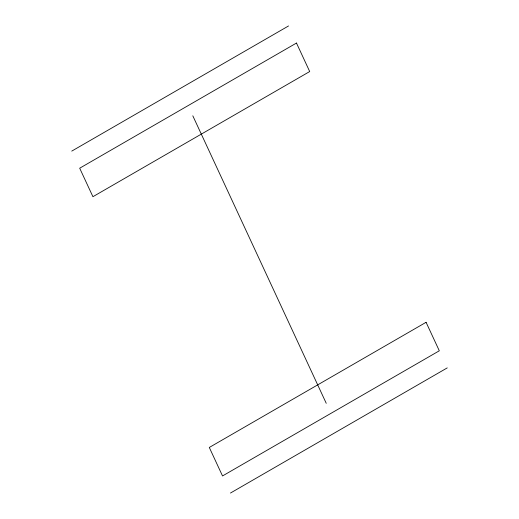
<?xml version="1.0" encoding="UTF-8"?>
<svg xmlns="http://www.w3.org/2000/svg" width="519" height="519" viewBox="0 0 519 519"><rect width="100%" height="100%" fill="white"/><g stroke="black" fill="none" stroke-linecap="round" stroke-linejoin="round"><path stroke-width="0.78" d="M71.758 151.107L288.545 25.95M230.455 493.05L447.242 367.893M192.809 115.808L326.243 403.308M296.479 43.045L79.692 168.208L92.92 196.701L309.7 71.544L296.479 43.045M426.08 322.299L209.3 447.456L222.521 475.955L439.308 350.792L426.08 322.299"/></g></svg>
